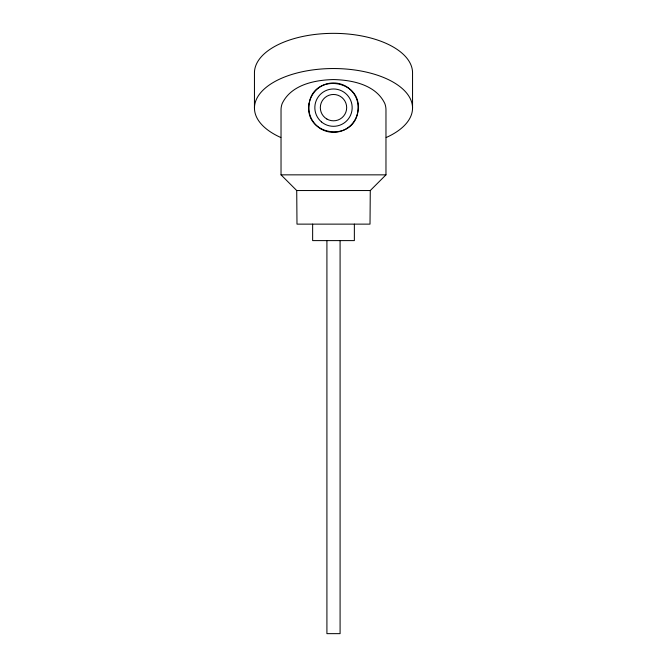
<?xml version="1.0" encoding="UTF-8"?>
<svg xmlns="http://www.w3.org/2000/svg" width="667" height="667" viewBox="0 0 667 667"><rect width="100%" height="100%" fill="white"/><g stroke="black" fill="none" stroke-linecap="round" stroke-linejoin="round"><path stroke-width="1" d="M370.277 190.537L370.01 224.129L296.99 224.129L296.723 190.537L281.032 174.846L281.032 109.855A69.718 34.859 0 0 1 282.183 103.552C291.07 84.809 314.624 79.973 333.5 79.565C352.376 79.973 375.93 84.809 384.817 103.552A69.718 34.859 0 0 1 385.968 109.855L385.968 174.846L370.277 190.537L296.723 190.537M281.032 174.846L385.968 174.846M412.548 108.054L412.548 72.878A79.048 39.528 0 0 0 333.5 33.35A79.048 39.528 0 0 0 254.452 72.878L254.452 108.054M354.36 224.129L354.36 240.604L312.64 240.604L312.64 224.129M340.087 240.604L340.087 633.65L326.913 633.65L326.913 240.604M280.799 137.51A79.048 39.528 0 0 1 276.58 80.632A79.048 39.528 0 0 1 390.42 80.632A79.048 39.528 0 0 1 386.201 137.51M309.104 103.769C303.502 135.468 353.402 143.33 357.896 111.531C363.507 79.815 313.598 71.953 309.104 103.769M321.152 129.039A24.704 24.704 0 0 0 358.204 107.645A24.704 24.704 0 0 0 321.152 86.251A24.704 24.704 0 0 0 321.152 129.039M321.502 121.944A18.668 18.668 0 0 0 351.884 110.889A18.668 18.668 0 0 0 327.113 90.103A18.668 18.668 0 0 0 321.502 121.944M326.913 119.051A13.173 13.173 0 0 0 346.673 107.645A13.173 13.173 0 0 0 326.913 96.231A13.173 13.173 0 0 0 326.913 119.051"/></g></svg>
